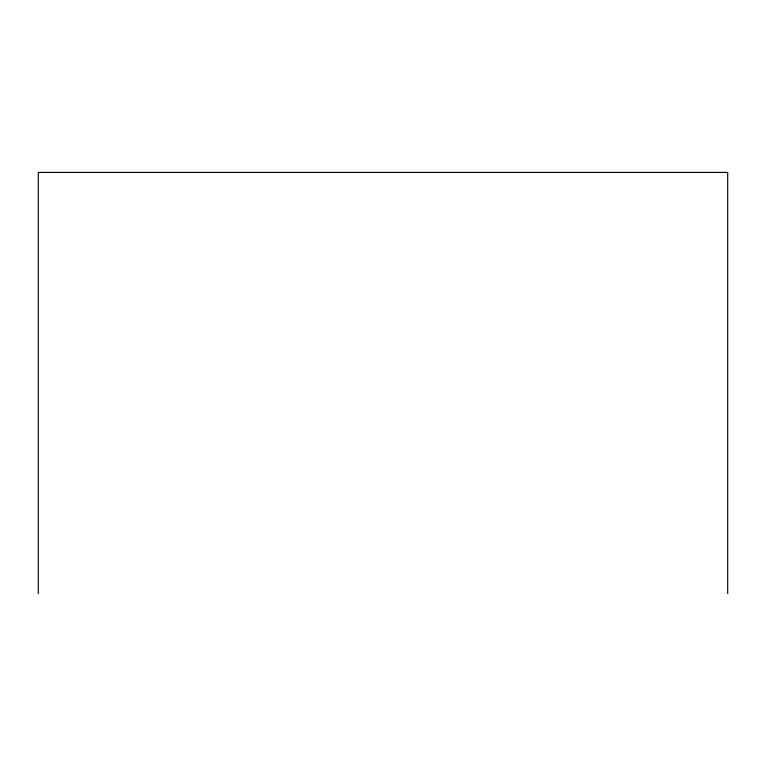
<?xml version="1.0" encoding="UTF-8"?>
<svg xmlns="http://www.w3.org/2000/svg" width="766" height="766" viewBox="0 0 766 766"><rect width="100%" height="100%" fill="white"/><g stroke="black" fill="none" stroke-linecap="round" stroke-linejoin="round"><path stroke-width="1.15" d="M727.7 593.583L727.7 172.417L38.3 172.417L38.3 593.583"/></g></svg>
